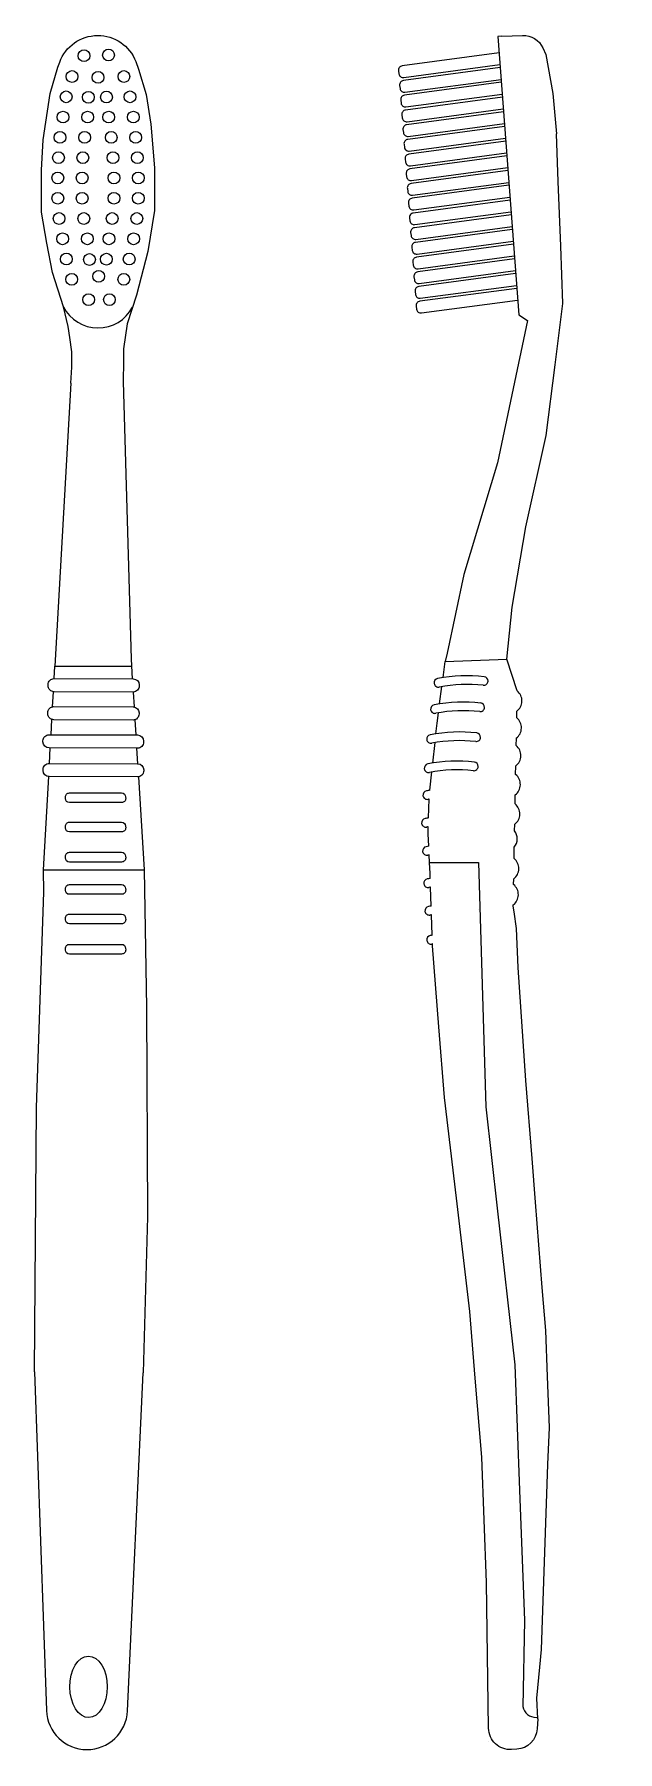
# Model space of a CAD drawing. Header units: millimetres. Extents: x 1618 to 1762, y 514 to 937.
import ezdxf

# ---------------------------------------------------------------- set-up
doc = ezdxf.new("R2010")
doc.units = ezdxf.units.MM
doc.layers.add('dwgmodels.com', color=250, linetype='Continuous')

# ---------------------------------------------------------------- blocks, each defined once
blk = doc.blocks.new('wrehwr')
at = {"layer": 'dwgmodels.com', "color": 1}
for p, q in [((1839.81, 796.34), (1839.81, 796.34)), ((1852.3, 796.39), (1852.3, 796.39))]:
    blk.add_line(p, q, dxfattribs=at)
for centre, radius, start, end in [((1840.81, 796.44), 1, 98.6396, 185.8707), ((1840.81, 796.44), 1, 185.8707, 278.6396), ((1846.1, 761.65), 36.19, 81.4957, 98.6396), ((1846.1, 761.65), 34.19, 81.4957, 98.6396), ((1851.3, 796.46), 1, 261.4957, 355.9909), ((1851.3, 796.46), 1, 355.9909, 81.4957)]:
    blk.add_arc(centre, radius, start, end, dxfattribs=at)
blk = doc.blocks.new('ujtdjy')
at = {"layer": 'dwgmodels.com', "color": 1}
for p, q in [((1858.97, 793.87), (1856.81, 801.3)), ((1836.23, 770.45), (1836.23, 770.45)), ((1835.67, 764.06), (1835.67, 764.06)), ((1835.67, 757.54), (1835.67, 757.54)), ((1835.67, 750.06), (1835.67, 750.06)), ((1835.67, 743.66), (1835.67, 743.66)), ((1848.16, 743.71), (1848.16, 743.71)), ((1856.29, 742.81), (1856.15, 744.07)), ((1837.14, 738.1), (1837.2, 742.83)), ((1856.73, 738.94), (1856.29, 742.81)), ((1835.86, 736.94), (1835.86, 736.94)), ((1848.34, 736.99), (1848.34, 736.99)), ((1856.76, 729.87), (1856.73, 738.94)), ((1857.55, 703.61), (1856.76, 729.87)), ((1858.3, 685.58), (1857.55, 703.61)), ((1858.72, 675.39), (1858.3, 685.58)), ((1859.54, 655.64), (1858.72, 675.39)), ((1859.96, 645.65), (1859.54, 655.64)), ((1859.96, 634.94), (1859.96, 645.65)), ((1859.96, 623.13), (1859.96, 634.94)), ((1859.24, 614.58), (1859.96, 623.13)), ((1855.64, 567.75), (1856.2, 571.83)), ((1854.67, 560.64), (1855.64, 567.75)), ((1854.67, 555.85), (1854.67, 560.64))]:
    blk.add_line(p, q, dxfattribs=at)
for points in [[(1861.2, 945.49), (1860.24, 945.45), (1862.62, 880.92), (1864.57, 879.51), (1856.39, 846.83), (1847.61, 821.26), (1843.06, 803.26), (1842.56, 801.3), (1856.81, 801.3), (1858.5, 813.31), (1862.44, 831.78), (1867.88, 852.69), (1870.6, 869.02), (1872.94, 883.08), (1872.94, 896.37), (1872.94, 911.37), (1872.94, 922.44)], [(1841.94, 797.6), (1842.56, 801.3)], [(1840.91, 791.56), (1841.59, 795.54)], [(1839.79, 784.67), (1840.16, 787.14), (1840.56, 789.5)], [(1858.62, 787.65), (1858.7, 789.16)], [(1838.79, 777.92), (1839.49, 782.62)], [(1858.25, 781.24), (1858.35, 782.94)], [(1837.86, 771.66), (1838.49, 775.87)], [(1857.87, 774.53), (1857.99, 776.54)], [(1837.33, 765.26), (1837.61, 769.6)], [(1857.49, 767.74), (1857.61, 769.83)], [(1837.13, 758.72), (1837.08, 761.55), (1837.19, 763.22)], [(1857.14, 761.5), (1857.22, 763.03)], [(1837.18, 754.9), (1837.16, 756.7)], [(1856.77, 755.12), (1856.92, 757.73)], [(1837.19, 751.25), (1837.19, 752.37), (1837.18, 754.9), (1848.51, 754.51), (1848.02, 697.88), (1849.78, 674.36), (1852.5, 637.94), (1852.5, 608.92), (1852.5, 578.72), (1851.36, 558.83)], [(1837.2, 744.85), (1837.2, 749.23)], [(1856.43, 749.08), (1856.51, 750.41)], [(1856.15, 744.07), (1856.17, 744.37)], [(1856.2, 571.83), (1859.24, 614.58)], [(1843.16, 550.99), (1843.15, 550.99)]]:
    blk.add_lwpolyline(points, dxfattribs=at)
for points in [[(1861.2, 945.49), (1865.95, 945.49, -0.300938), (1870.56, 942.45), (1871.21, 940.89), (1872.45, 931.8), (1872.94, 922.44)], [(1860.38, 941.67), (1837.85, 939.52, 0.414214), (1836.95, 938.43), (1837.02, 937.71, 0.414214), (1838.11, 936.81), (1860.48, 938.94)], [(1860.5, 938.25), (1837.98, 936.1, 0.414214), (1837.08, 935.01), (1837.15, 934.29, 0.414214), (1838.24, 933.39), (1860.61, 935.52)], [(1860.63, 934.84), (1838.11, 932.69, 0.414214), (1837.2, 931.6), (1837.27, 930.88, 0.414214), (1838.36, 929.98), (1860.73, 932.11)], [(1860.76, 931.42), (1838.23, 929.27, 0.414214), (1837.33, 928.18), (1837.4, 927.46, 0.414214), (1838.49, 926.56), (1860.86, 928.7)], [(1860.88, 928.01), (1838.36, 925.86, 0.414214), (1837.46, 924.77), (1837.53, 924.05, 0.414214), (1838.62, 923.15), (1860.98, 925.28)], [(1861.01, 924.59), (1838.48, 922.44, 0.414214), (1837.58, 921.35), (1837.65, 920.63, 0.414214), (1838.74, 919.73), (1861.11, 921.87)], [(1861.14, 921.18), (1838.61, 919.03, 0.414214), (1837.71, 917.94), (1837.78, 917.22, 0.414214), (1838.87, 916.32), (1861.24, 918.45)], [(1861.26, 917.76), (1838.74, 915.62, 0.414214), (1837.84, 914.53), (1837.9, 913.81, 0.414214), (1838.99, 912.9), (1861.36, 915.04)], [(1861.39, 914.35), (1838.86, 912.2, 0.414214), (1837.96, 911.11), (1838.03, 910.39, 0.414214), (1839.12, 909.49), (1861.49, 911.62)], [(1861.51, 910.94), (1838.99, 908.79, 0.414214), (1838.09, 907.7), (1838.16, 906.98, 0.414214), (1839.25, 906.08), (1861.62, 908.21)], [(1861.64, 907.52), (1839.12, 905.37, 0.414214), (1838.21, 904.28), (1838.28, 903.56, 0.414214), (1839.37, 902.66), (1861.74, 904.79)], [(1861.77, 904.11), (1839.24, 901.96, 0.414214), (1838.34, 900.87), (1838.41, 900.15, 0.414214), (1839.5, 899.25), (1861.87, 901.38)], [(1861.89, 900.69), (1839.37, 898.54, 0.414214), (1838.47, 897.45), (1838.54, 896.73, 0.414214), (1839.63, 895.83), (1861.99, 897.97)], [(1862.02, 897.28), (1839.49, 895.13, 0.414214), (1838.59, 894.04), (1838.66, 893.32, 0.414214), (1839.75, 892.42), (1862.12, 894.55)], [(1862.15, 893.86), (1839.62, 891.72, 0.414214), (1838.72, 890.62), (1838.79, 889.9, 0.414214), (1839.88, 889), (1862.25, 891.14)], [(1862.27, 890.45), (1839.75, 888.3, 0.414214), (1838.85, 887.21), (1838.91, 886.49, 0.414214), (1840, 885.59), (1862.37, 887.72)], [(1862.4, 887.03), (1839.87, 884.89, 0.414214), (1838.97, 883.8), (1839.04, 883.08, 0.414214), (1840.13, 882.18), (1862.5, 884.31)], [(1854.67, 555.85), (1854.46, 553.53, -0.382692), (1849.57, 548.98), (1848.33, 548.96, -0.426767), (1843.24, 554.07), (1844.02, 587.81), (1844.02, 616.86), (1843.23, 635.22), (1842.56, 650.69), (1840.46, 677.04), (1838.6, 700.42), (1837.91, 716.8), (1837.11, 735.63), (1837.12, 736.07)], [(1851.36, 558.83, 0.378905), (1854.33, 556.19), (1854.67, 556.19)]]:
    blk.add_lwpolyline(points, format="xyb", dxfattribs=at)
for centre, radius, start, end in [((1856.98, 791.62), 3, 305.0833, 48.4324), ((1856.62, 785.4), 3, 305.0833, 48.4324), ((1856.26, 778.99), 3, 305.0833, 48.4324), ((1837.23, 770.56), 1, 98.6396, 185.8707), ((1842.51, 735.76), 36.19, 97.3814, 98.6396), ((1855.88, 772.29), 3, 305.0833, 48.4324), ((1837.23, 770.56), 1, 185.8707, 278.6396), ((1842.51, 735.76), 34.19, 98.2452, 98.6396), ((1855.5, 765.49), 3, 305.0833, 48.4324), ((1836.67, 764.16), 1, 98.6396, 185.8707), ((1836.67, 764.16), 1, 185.8707, 278.6396), ((1841.95, 729.37), 36.19, 97.3463, 98.6396), ((1841.95, 729.37), 34.19, 98.0031, 98.6396), ((1854.69, 759.75), 3, 317.9271, 35.5886), ((1836.67, 757.64), 1, 98.6396, 185.8707), ((1836.67, 757.64), 1, 185.8707, 278.6396), ((1841.95, 722.85), 36.19, 97.6641, 98.6396), ((1841.95, 722.85), 34.19, 98.0636, 98.6396), ((1854.78, 752.87), 3, 305.0833, 48.4324), ((1836.67, 750.16), 1, 98.6396, 185.8707), ((1836.67, 750.16), 1, 185.8707, 278.6396), ((1841.95, 715.37), 36.19, 97.5597, 98.6396), ((1841.95, 715.37), 34.19, 97.9978, 98.6396), ((1854.44, 746.83), 3, 305.0833, 48.4324), ((1836.67, 743.77), 1, 98.6396, 185.8707), ((1836.67, 743.77), 1, 185.8707, 278.6396), ((1841.95, 708.97), 36.19, 97.5389, 98.6396), ((1841.95, 708.97), 34.19, 97.9892, 98.6396), ((1836.85, 737.04), 1, 98.6396, 185.8707), ((1836.85, 737.04), 1, 185.8707, 278.6396), ((1842.14, 702.25), 36.19, 97.9317, 98.6396), ((1842.14, 702.25), 34.19, 98.4409, 98.6396)]:
    blk.add_arc(centre, radius, start, end, dxfattribs=at)
for p in [(0, 0), (-1.04, -6.05), (-2.22, -12.94), (-3.03, -19.67)]:
    blk.add_blockref('wrehwr', p, dxfattribs=at)

msp = doc.modelspace()

# ---------------------------------------------------------------- linework, layer by layer
at = {"layer": 'dwgmodels.com', "color": 1}
for points in [[(1627.11, 851.45), (1627.33, 855.37), (1627.33, 859.19), (1626.87, 862.7), (1626.5, 865.43), (1625.29, 870.28), (1622.6, 878.76), (1621.22, 885.95), (1619.91, 893.57), (1619.91, 903.93), (1620.3, 911.39), (1622.03, 922.81), (1623.92, 929.31), (1624.38, 930.57, -0.694672), (1643.12, 930.72), (1643.82, 928.87), (1645.73, 922.57), (1646.84, 915.29), (1647.75, 904.52), (1647.75, 894), (1646.13, 883.86), (1643.28, 873.11), (1640.98, 866.04), (1640.08, 859.87), (1640.08, 856.78), (1640.05, 851.87)], [(1621.5, 777.11, -0.414214), (1623.01, 778.61), (1642.51, 778.54, -0.413637), (1644, 777.04), (1644, 776.8, -0.414791), (1642.5, 775.3), (1622.99, 775.37, -0.414214), (1621.5, 776.87), (1621.5, 777.11)], [(1621.45, 770.2, -0.414214), (1622.96, 771.7), (1642.46, 771.63, -0.413637), (1643.95, 770.13), (1643.95, 769.89, -0.414791), (1642.45, 768.39), (1622.94, 768.46, -0.414214), (1621.45, 769.96), (1621.45, 770.2)], [(1618.13, 607.67), (1621.11, 524.22, 0.959731), (1641.09, 524.11), (1644.97, 607.45)]]:
    msp.add_lwpolyline(points, format="xyb", dxfattribs=at)
for points in [[(1627.11, 851.45), (1623.19, 781.67)], [(1640.05, 851.87), (1641.97, 783.37)], [(1641.97, 783.37), (1642.27, 778.54)], [(1623.02, 778.61), (1623.19, 781.67)], [(1623.19, 781.67), (1642.07, 781.67)], [(1622.63, 771.66), (1622.84, 775.38)], [(1642.47, 775.3), (1642.7, 771.61)], [(1622.24, 764.77), (1622.45, 768.54)], [(1642.89, 768.46), (1643.13, 764.7)], [(1621.85, 757.7), (1622.06, 761.54)], [(1643.33, 761.46), (1643.57, 757.63)], [(1620.38, 731.47), (1621.67, 754.47)], [(1643.77, 754.4), (1645.2, 731.47)], [(1618.13, 607.67), (1618.69, 672.83), (1620.48, 725.93), (1620.38, 731.47), (1645.2, 731.47), (1645.8, 697.56), (1646.05, 645.93), (1644.97, 607.45)]]:
    msp.add_lwpolyline(points, dxfattribs=at)
for points in [[(1621.76, 764.77), (1643.56, 764.7, -0.413191), (1645.05, 763.2), (1645.05, 762.96, -0.415237), (1643.55, 761.46), (1621.75, 761.54, -0.413191), (1620.25, 763.04), (1620.25, 763.27, -0.415237)], [(1621.8, 757.7), (1643.59, 757.63, -0.413191), (1645.09, 756.13), (1645.09, 755.89, -0.415237), (1643.58, 754.39), (1621.79, 754.47, -0.413191), (1620.29, 755.97), (1620.29, 756.2, -0.415237)], [(1626.78, 750.42), (1639.63, 750.42, -0.409769), (1640.63, 749.44), (1640.64, 749.05, -0.418672), (1639.64, 748.03), (1626.79, 748.03, -0.409769), (1625.79, 749.02), (1625.78, 749.4, -0.418672)], [(1626.78, 743.2), (1639.63, 743.2, -0.409769), (1640.63, 742.21), (1640.64, 741.83, -0.418672), (1639.64, 740.81), (1626.79, 740.81, -0.409769), (1625.79, 741.8), (1625.78, 742.18, -0.418672)], [(1626.78, 735.78), (1639.63, 735.78, -0.409769), (1640.63, 734.79), (1640.64, 734.41, -0.418672), (1639.64, 733.39), (1626.79, 733.39, -0.409769), (1625.79, 734.38), (1625.78, 734.76, -0.418672)], [(1626.78, 727.81), (1639.63, 727.81, -0.409769), (1640.63, 726.82), (1640.64, 726.44, -0.418672), (1639.64, 725.42), (1626.79, 725.42, -0.409769), (1625.79, 726.41), (1625.78, 726.79, -0.418672)], [(1626.78, 720.55), (1639.63, 720.55, -0.409769), (1640.63, 719.56), (1640.64, 719.18, -0.418672), (1639.64, 718.16), (1626.79, 718.16, -0.409769), (1625.79, 719.15), (1625.78, 719.53, -0.418672)], [(1626.78, 713.09), (1639.63, 713.09, -0.409769), (1640.63, 712.1), (1640.64, 711.72, -0.418672), (1639.64, 710.7), (1626.79, 710.7, -0.409769), (1625.79, 711.69), (1625.78, 712.07, -0.418672)]]:
    msp.add_lwpolyline(points, format="xyb", close=True, dxfattribs=at)
for centre in [(1630.37, 932.16), (1636.41, 932.34), (1627.42, 927.03), (1633.83, 926.82), (1640.2, 927.03), (1625.97, 922.03), (1631.45, 921.92), (1635.91, 921.97), (1641.71, 922.03), (1625.2, 917.03), (1631.27, 917.03), (1636.46, 917.03), (1642.53, 917.03), (1624.44, 912.03), (1630.51, 912.03), (1637.08, 912.03), (1643.1, 912.03), (1624.07, 907.03), (1630.08, 907.03), (1637.51, 907.03), (1643.53, 907.03), (1623.91, 902.03), (1629.91, 902.03), (1637.75, 902.03), (1643.75, 902.03), (1623.91, 897.03), (1629.91, 897.03), (1637.75, 897.03), (1643.75, 897.03), (1624.23, 892.03), (1630.32, 892.03), (1637.31, 892.03), (1643.39, 892.03), (1625.09, 887.03), (1631.19, 887.03), (1636.51, 887.03), (1642.59, 887.03), (1626.03, 882.03), (1631.72, 881.92), (1635.89, 882), (1641.51, 882.03), (1627.34, 877.03), (1633.98, 877.78), (1640.18, 877.03), (1631.5, 872.03), (1636.64, 872.03)]:
    msp.add_circle(centre, 1.45, dxfattribs=at)
msp.add_arc((1633.83, 874.68), 9.61, 207.2644, 332.1231, dxfattribs=at)
msp.add_ellipse((1631.5, 530.03), major_axis=(0.05, -7.58), ratio=0.608734, dxfattribs=at)

# ---------------------------------------------------------------- block references
at = {"layer": 'dwgmodels.com', "color": 1, "xscale": 1.064647836566967, "yscale": 1.064647836566967, "zscale": 1.064647836566967, "rotation": 2.174734854066637}
msp.add_blockref('ujtdjy', (-208.48, -144.12), dxfattribs=at)

doc.saveas('drawing.dxf')
